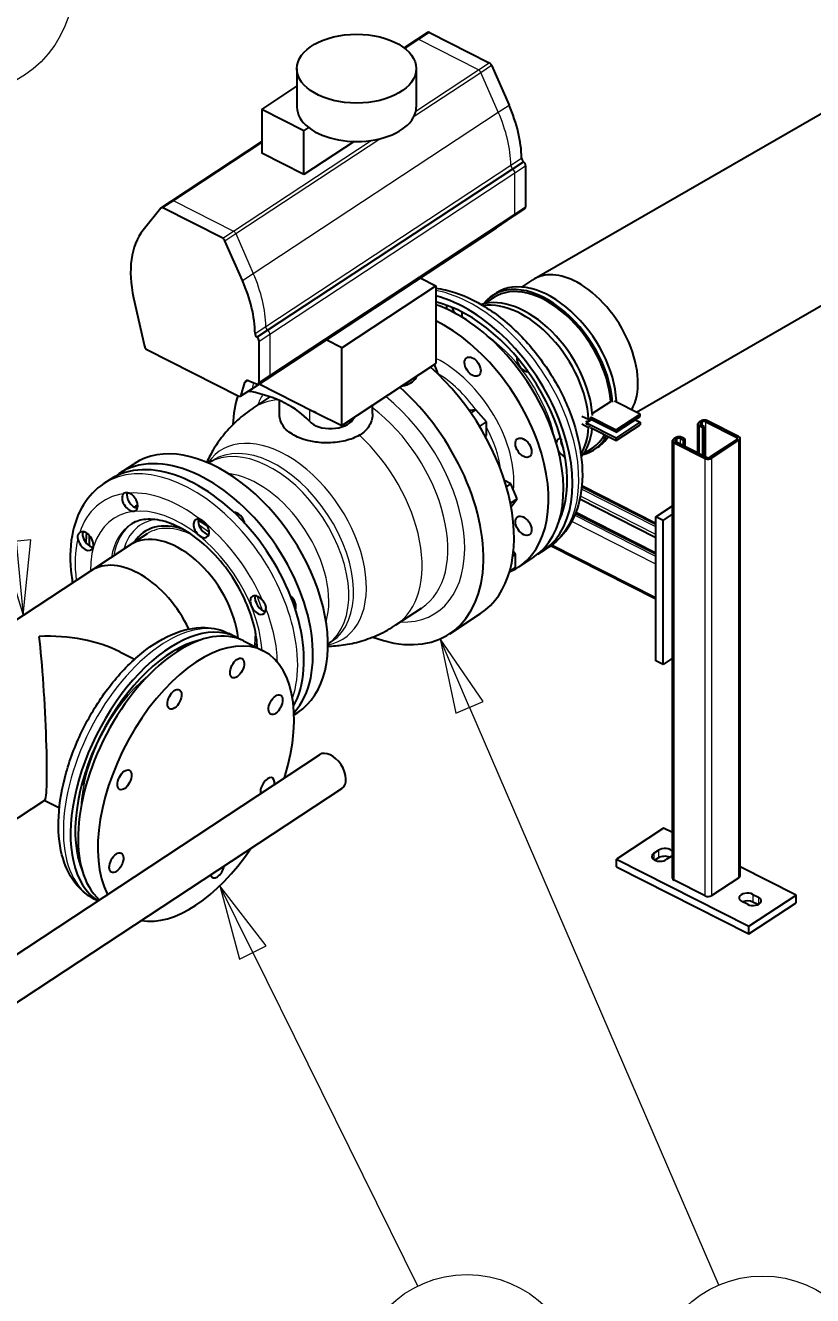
# Model space of a CAD drawing. Header units: millimetres. Extents: x 0 to 10500, y -39653 to 7425.
# Drawn here: x 1612 to 2273, y 448 to 1515 of the extents above; entities that cross this region are included whole.
import ezdxf

# ---------------------------------------------------------------- set-up
doc = ezdxf.new("R2010")
doc.units = ezdxf.units.MM
doc.header["$LTSCALE"] = 25
for name, color, linetype, lineweight in [('Dimension', 7, 'Continuous', 18), ('Symbol', 7, 'Continuous', 18), ('Visible', 7, 'Continuous', 25), ('Visible Narrow', 7, 'Continuous', 18)]:
    doc.layers.add(name, color=color, linetype=linetype, lineweight=lineweight)
doc.styles.add('Note Text', font='arial.ttf')
doc.styles.add('Title', font='arial.ttf')
doc.dimstyles.new('Default - Method 2b', dxfattribs={"dimscale": 25, "dimtxt": 3, "dimasz": 2.5, "dimexe": 3, "dimexo": 0.5, "dimgap": 0.7, "dimtad": 0, "dimtoh": 1, "dimdec": 1, "dimrnd": 1e-08, "dimtxsty": 'Title', "dimcen": 0.09, "dimdle": 10, "dimclrd": 256, "dimclre": 256, "dimclrt": 7, "dimadec": 0, "dimazin": 2, "dimtfac": 0.833333, "dimtdec": 1, "dimtmove": 0, "dimatfit": 3, "dimfxl": 1, "dimtolj": 1, "dimlwd": -1, "dimlwe": -1, "dimarcsym": 0})

# ---------------------------------------------------------------- blocks, each defined once
blk = doc.blocks.new('Balloon4')
at = {"layer": 'Symbol'}
for p, q in [((64.18, 43.258), (62.727, 58.298)), ((64.678, 43.306), (63.683, 43.209)), ((63.683, 43.209), (64.421, 40.769)), ((64.18, 43.258), (64.421, 40.769)), ((64.421, 40.769), (64.678, 43.306))]:
    blk.add_line(p, q, dxfattribs=at)
at = {"layer": 'Symbol', "flags": 128}
blk.add_lwpolyline([(63.683, 43.209), (64.421, 40.769), (64.678, 43.306), (63.683, 43.209)], dxfattribs=at)
at = {"layer": 'Symbol'}
blk.add_circle((62.368, 62.017), 3.75, dxfattribs=at)
blk.add_solid([(63.683, 43.209), (64.421, 40.769), (64.678, 43.306), (63.683, 43.209)], dxfattribs=at)
at = {"layer": 'Symbol', "insert": (62.368, 62.038), "char_height": 2.5, "attachment_point": 5, "style": 'Note Text'}
blk.add_mtext('3', dxfattribs=at)
blk = doc.blocks.new('Balloon5')
at = {"layer": 'Symbol'}
for p, q in [((72.132, 29.441), (71.025, 31.683)), ((72.581, 29.663), (71.025, 31.683)), ((71.025, 31.683), (71.684, 29.22)), ((71.684, 29.22), (72.581, 29.663)), ((72.132, 29.441), (77.672, 18.226))]:
    blk.add_line(p, q, dxfattribs=at)
at = {"layer": 'Symbol', "flags": 128}
blk.add_lwpolyline([(72.581, 29.663), (71.025, 31.683), (71.684, 29.22), (72.581, 29.663)], dxfattribs=at)
at = {"layer": 'Symbol'}
blk.add_circle((79.327, 14.875), 3.75, dxfattribs=at)
blk.add_solid([(72.581, 29.663), (71.025, 31.683), (71.684, 29.22), (72.581, 29.663)], dxfattribs=at)
at = {"layer": 'Symbol', "insert": (79.327, 14.896), "char_height": 2.5, "attachment_point": 5, "style": 'Note Text'}
blk.add_mtext('6', dxfattribs=at)
blk = doc.blocks.new('Balloon6')
at = {"layer": 'Symbol'}
for p, q in [((79.408, 37.678), (78.419, 39.974)), ((79.867, 37.876), (78.419, 39.974)), ((78.419, 39.974), (78.949, 37.48)), ((78.949, 37.48), (79.867, 37.876)), ((79.408, 37.678), (87.778, 18.258))]:
    blk.add_line(p, q, dxfattribs=at)
at = {"layer": 'Symbol', "flags": 128}
blk.add_lwpolyline([(79.867, 37.876), (78.419, 39.974), (78.949, 37.48), (79.867, 37.876)], dxfattribs=at)
at = {"layer": 'Symbol'}
blk.add_circle((89.257, 14.826), 3.75, dxfattribs=at)
blk.add_solid([(79.867, 37.876), (78.419, 39.974), (78.949, 37.48), (79.867, 37.876)], dxfattribs=at)
at = {"layer": 'Symbol', "insert": (89.257, 14.826), "char_height": 2.5, "attachment_point": 5, "style": 'Note Text'}
blk.add_mtext('7', dxfattribs=at)
blk = doc.blocks.new('*D48')
at = {"layer": 'Defpoints', "color": 0, "transparency": 16777216}
for p in [(2977, 5476.9), (1038.6, 4941), (6873, 4755.4), (3961.9, -39652.7)]:
    blk.add_point(p, dxfattribs=at)
at = {"layer": 'Dimension', "transparency": 16777216}
for p, q in [((1037.8, 4953.5), (1004.2, 5465.8)), ((6873.8, 4767.9), (6919.6, 5465.8))]:
    blk.add_line(p, q, dxfattribs=at)
blk.add_arc((3961.9, -39652.7), 45140.3, 86.32872, 93.6713, dxfattribs=at)
for points in [[(1072.1, 5384.6), (1070.8, 5405.4), (1009.1, 5391)], [(6853, 5405.4), (6851.6, 5384.6), (6914.7, 5391)]]:
    blk.add_solid(points, dxfattribs=at)
at = {"layer": 'Dimension', "color": 7, "transparency": 16777216, "insert": (3945.5, 5505.2), "char_height": 75, "attachment_point": 7, "style": 'Title'}
blk.add_mtext('\\A1;8°', dxfattribs=at)

msp = doc.modelspace()

# ---------------------------------------------------------------- linework, layer by layer
at = {"layer": 'Visible'}
for p, q in [((1940.97, 1502.73), (1950.01, 1508.68)), ((1951.66, 1508.62), (2001.76, 1483.25)), ((1930.38, 1495.75), (1940.97, 1502.73)), ((1840.32, 1478.3), (1840.32, 1446.05)), ((1940.52, 1478.3), (1940.52, 1446.05)), ((2003.69, 1481.11), (2018.42, 1447.66)), ((1810.89, 1444.09), (1840.32, 1463.46)), ((2039.58, 1301.65), (2325.38, 1466.66)), ((1810.89, 1444.09), (1810.89, 1407.34)), ((1846.23, 1426.19), (1810.89, 1444.09)), ((1846.23, 1426.19), (1850.2, 1428.81)), ((1846.23, 1389.45), (1846.23, 1426.19)), ((1735.26, 1367.3), (1810.89, 1417.09)), ((1888.3, 1417.15), (1846.23, 1389.45)), ((1846.23, 1389.45), (1810.89, 1407.34)), ((2021.46, 1394.13), (2030.5, 1400.08)), ((1815.75, 1258.7), (2021.46, 1394.13)), ((2032.35, 1396.73), (2032.35, 1362.23)), ((1726.23, 1361.35), (1735.26, 1367.3)), ((1725.96, 1361.1), (1711.22, 1342.57)), ((1777.99, 1335.92), (1727.88, 1361.29)), ((1816.99, 1219.49), (2022.71, 1354.92)), ((2022.71, 1354.92), (2031.74, 1360.87)), ((1802.12, 1209.26), (2007.83, 1344.7)), ((2007.83, 1344.7), (2016.86, 1350.64)), ((2017.39, 1351.42), (2017.39, 1351.4)), ((2125.34, 1189.85), (2395.23, 1345.67)), ((1794.64, 1300.33), (1779.91, 1333.78)), ((1943.86, 1302.58), (1957.01, 1295.93)), ((1877.89, 1243.84), (1957.01, 1295.93)), ((1957.01, 1295.93), (1957.01, 1230.61)), ((2029.23, 1294.89), (2038.34, 1300.89)), ((1703.19, 1285.83), (1712.25, 1245.27)), ((2005.61, 1286.1), (1997.77, 1280.94)), ((2007.81, 1289.95), (2004.51, 1287.78)), ((1806.72, 1252.75), (1815.75, 1258.7)), ((1808.57, 1214.91), (1808.57, 1249.4)), ((1877.89, 1243.84), (1864.74, 1250.5)), ((1714.43, 1242.36), (1791.43, 1203.37)), ((1877.89, 1178.52), (1877.89, 1243.84)), ((1877.89, 1178.52), (1957.01, 1230.61)), ((1958.74, 1222.97), (1955.86, 1229.85)), ((1800.02, 1216.18), (1806.51, 1213.51)), ((1807.96, 1213.54), (1816.99, 1219.49)), ((1958.04, 1222.51), (1958.74, 1222.97)), ((1958.74, 1222.97), (1958.25, 1222.31)), ((1793.08, 1203.32), (1802.12, 1209.26)), ((1793.61, 1204.08), (1796.72, 1214.86)), ((1808.66, 1213.57), (1854.31, 1190.46)), ((1803.56, 1193.19), (1817.9, 1202.63)), ((1825.82, 1186.5), (1825.82, 1199.48)), ((1903.82, 1188.74), (1903.82, 1195.59)), ((2088.31, 1188.71), (2103.74, 1198.87)), ((2128.47, 1188.27), (2106.9, 1199.19)), ((2107.84, 1198.72), (2108.6, 1199.22)), ((1856.44, 1189.38), (1854.31, 1190.46)), ((1856.44, 1189.38), (1877.89, 1178.52)), ((1990.45, 1191.82), (1984.92, 1191.15)), ((1986.34, 1189.11), (1990.45, 1191.82)), ((1999.47, 1181.59), (1990.45, 1191.82)), ((2079.46, 1186.38), (2085.2, 1183.81)), ((2085.2, 1183.81), (2086.85, 1184.9)), ((2108.36, 1172.99), (2085.97, 1184.32)), ((2086.79, 1185.95), (2108.36, 1175.03)), ((2108.36, 1175.03), (2128.47, 1188.27)), ((2108.36, 1172.99), (2128.47, 1186.23)), ((2128.47, 1186.23), (2128.47, 1188.27)), ((1993.69, 1177.78), (1999.47, 1181.59)), ((1999.47, 1170.28), (1999.47, 1181.59)), ((2079.46, 1180.13), (2085.2, 1176.88)), ((2083.62, 1181.81), (2082.75, 1182.3)), ((2085.35, 1178.82), (2083.47, 1179.88)), ((2083.5, 1180.67), (2087.71, 1183.44)), ((2108.36, 1168.09), (2083.5, 1180.67)), ((2086.8, 1183.91), (2083.62, 1181.81)), ((2085.2, 1176.88), (2086.85, 1177.97)), ((2086.79, 1176.97), (2108.36, 1166.05)), ((2108.36, 1168.09), (2128.47, 1181.33)), ((2108.36, 1166.05), (2128.47, 1179.29)), ((2108.36, 1175.03), (2108.36, 1172.99)), ((2124.27, 1183.46), (2128.47, 1181.33)), ((2128.47, 1181.33), (2128.47, 1179.29)), ((2177.04, 1155.56), (2177.04, 1179.95)), ((2179.41, 1182.38), (2178.03, 1181.47)), ((2178.4, 1178.21), (2181.03, 1176.88)), ((2179.53, 1180.71), (2180.92, 1181.62)), ((2182.35, 1177.75), (2179.72, 1179.08)), ((2181.03, 1176.88), (2182.35, 1177.75)), ((2181.03, 1153.54), (2181.03, 1176.88)), ((2182.35, 1152.87), (2182.35, 1177.75)), ((2183.74, 1181.73), (2209.68, 1168.6)), ((2211, 1169.46), (2185.06, 1182.6)), ((1998.42, 1169.59), (1999.47, 1170.28)), ((2108.36, 1166.05), (2108.36, 1168.09)), ((2155.67, 798.46), (2155.67, 1165.89)), ((2158.05, 1168.32), (2156.67, 1167.41)), ((2157.04, 1164.15), (2182.97, 1151.02)), ((2158.17, 1166.65), (2159.55, 1167.56)), ((2184.29, 1151.88), (2158.35, 1165.02)), ((2162.38, 1167.67), (2165.01, 1166.33)), ((2166.33, 1167.2), (2163.69, 1168.53)), ((2165.01, 1166.33), (2166.33, 1167.2)), ((2165.01, 1161.65), (2165.01, 1166.33)), ((2166.33, 1160.98), (2166.33, 1167.2)), ((2209.86, 1166.97), (2187.11, 1151.99)), ((2188.62, 1151.23), (2211.37, 1166.21)), ((2212.36, 800.31), (2212.36, 1167.73)), ((2080.8, 1154.82), (2088.64, 1159.98)), ((2089.74, 1158.31), (2093.04, 1160.48)), ((1691.09, 1138.3), (1703.61, 1146.55)), ((1766.25, 1147.08), (1769.41, 1149.16)), ((1683.5, 1133.31), (1678.23, 1129.83)), ((2019.98, 1129.59), (2014.59, 1132.32)), ((2016.19, 1127.09), (2019.98, 1129.59)), ((2025.19, 1117.16), (2019.98, 1129.59)), ((2141.75, 1096.36), (2079.51, 1127.87)), ((1706.15, 1111.1), (1704.51, 1110.02)), ((2019.56, 1113.45), (2025.19, 1117.16)), ((2020.18, 1110.27), (2025.19, 1117.16)), ((2141.75, 1084.33), (2077.77, 1116.73)), ((2141.75, 1101.93), (2155.67, 1111.09)), ((2141.75, 1071.48), (2074.44, 1105.56)), ((2147.76, 1098.88), (2141.75, 1101.93)), ((2141.75, 981.09), (2141.75, 1101.93)), ((2147.76, 1098.88), (2155.67, 1104.09)), ((2147.76, 978.04), (2147.76, 1098.88)), ((1667.35, 1056.64), (1700.31, 1078.35)), ((1714.49, 1087.68), (1700.31, 1078.35)), ((2141.75, 1032.73), (2053.32, 1077.5)), ((2021.68, 1069.3), (2023.8, 1070.69)), ((2023.8, 1070.69), (2022.08, 1072.64)), ((2023.8, 1059.38), (2023.8, 1070.69)), ((2038.89, 1067.96), (2026.36, 1059.71)), ((2046.47, 1072.95), (2051.74, 1076.42)), ((1519.18, 959.1), (1667.35, 1056.64)), ((2018.97, 1056.2), (2023.8, 1059.38)), ((1923.44, 1011.11), (1945.03, 1025.33)), ((1968.67, 1003.78), (1994.39, 1020.71)), ((1789.1, 1000.99), (1783.09, 1004.03)), ((1795.49, 997.75), (1812.04, 989.38)), ((1866.33, 995.06), (1869.49, 997.14)), ((1691.53, 988.57), (1703.97, 982.27)), ((2155.67, 983.25), (2147.76, 978.04)), ((2147.76, 978.04), (2141.75, 981.09)), ((1837.94, 935.66), (1841.08, 937.74)), ((1472.44, 647.45), (1859.39, 902.19)), ((1491.05, 618.99), (1878.08, 873.8)), ((1596, 842.41), (1628.72, 863.96)), ((1628.58, 863.86), (1640.87, 857.64)), ((2148.16, 840.58), (2108.6, 814.53)), ((2155.67, 836.77), (2148.16, 840.58)), ((2139.93, 819.4), (2143.89, 822)), ((2108.6, 814.53), (2219.87, 758.19)), ((2108.6, 808), (2108.6, 814.53)), ((2143.89, 815.47), (2140.94, 813.53)), ((2154.42, 816.67), (2150.46, 814.07)), ((2108.6, 808), (2219.87, 751.66)), ((2259.43, 784.24), (2212.36, 808.07)), ((2182.97, 783.59), (2157.04, 796.73)), ((2211.37, 798.78), (2188.62, 783.81)), ((1673.06, 779.52), (1670.16, 780.99)), ((2218.5, 776.55), (2213.99, 778.83)), ((2219.87, 758.19), (2259.43, 784.24)), ((2223.22, 784.91), (2227.73, 782.63)), ((2259.43, 777.7), (2259.43, 784.24)), ((2219.87, 751.66), (2259.43, 777.7)), ((2227.26, 776.33), (2223.22, 778.38)), ((2219.87, 751.66), (2219.87, 758.19))]:
    msp.add_line(p, q, dxfattribs=at)
for centre, major_axis, ratio in [((1890.42, 1478.3), (-50.1, 0), 0.5773503), ((1987.83, 1228.03), (4.95, -7.52), 0.6138806), ((2030.56, 1160), (-4.95, 7.52), 0.6138806), ((2030.56, 1094.38), (-4.95, 7.52), 0.6138806), ((1790.08, 974.9), (4.07, 8.03), 0.5383468), ((1737.54, 948.76), (4.07, 8.03), 0.5383468), ((1822.41, 944.19), (4.07, 8.03), 0.5383468), ((1695.56, 881.08), (-4.07, -8.03), 0.5383468), ((1688.73, 811.52), (-4.07, -8.03), 0.5383468)]:
    msp.add_ellipse(centre, major_axis=major_axis, ratio=ratio, dxfattribs=at)
for centre, major_axis, ratio, start_param, end_param in [((1951.66, 1506.17), (-1.65, 2.51), 0.6138806, 5.4628425, 6.2831853), ((2001.76, 1480.8), (1.65, -2.51), 0.6138806, 1.3022425, 2.3212499), ((1890.42, 1446.05), (-50.1, 0), 0.5773503, 0, 0.638692), ((1890.42, 1446.05), (50.1, 0), 0.5773503, 3.7802847, 6.2831853), ((1957.91, 1437.85), (51.96, -78.93), 0.6138806, 0.7674906, 1.3022425), ((2031.22, 1402.04), (1.66, -2.52), 0.6138806, 3.8925919, 5.1373468), ((2030.09, 1397.87), (1.65, -2.51), 0.6138806, 0.7504536, 2.1402877), ((1727.88, 1358.84), (-1.65, 2.51), 0.6138806, 5.4628425, 6.4818499), ((2030.09, 1363.37), (1.65, -2.51), 0.6138806, 0, 0.7504536), ((2015.21, 1353.15), (1.65, -2.51), 0.6138806, 0, 0.4835332), ((1771.73, 1271.49), (-51.96, 78.93), 0.6138806, 0.1986646, 1.0173739), ((1777.99, 1333.47), (-1.65, 2.51), 0.6138806, 4.4438352, 5.4628425), ((2075.64, 1241.82), (-36.69, 59.46), 0.5959236, 5.4803148, 6.3006576), ((1734.13, 1290.52), (-51.96, 78.93), 0.6138806, 3.9090832, 4.4438352), ((2047.13, 1223.04), (-42.62, 64.73), 0.6138806, 3.9630737, 6.4963499), ((2047.13, 1223.04), (-41.52, 63.06), 0.6138806, 3.9649585, 6.2831853), ((2050.42, 1225.21), (-42.62, 64.73), 0.6138806, 3.9468614, 6.2831853), ((2075.64, 1241.82), (-36.69, 59.46), 0.5959236, 3.4513357, 5.4803148), ((1977.73, 1177.36), (68.74, -104.4), 0.6138806, 6.2239986, 8.8267537), ((1977.73, 1177.36), (65.44, -99.39), 0.6138806, 0.3616601, 2.5549811), ((1970.15, 1172.37), (68.74, -104.4), 0.6138806, 0, 2.461521), ((2030.31, 1211.98), (-42.62, 64.73), 0.6138806, 3.9630737, 6.113125), ((2027.02, 1209.8), (-42.62, 64.73), 0.6138806, 3.9468614, 6.009484), ((1972.43, 1275.06), (-4.81, 7.31), 0.6138806, 0.5673122, 1.0169578), ((1976.38, 1277.66), (4.81, -7.31), 0.6138806, 4.2939353, 5.0219239), ((1976.38, 1277.66), (4.81, -7.31), 0.6138806, 5.7791036, 5.8266003), ((1972.43, 1275.06), (4.81, -7.31), 0.6138806, 0.4363413, 1.0547283), ((1957.62, 1164.12), (68.74, -104.4), 0.6138806, 6.1718926, 8.6109494), ((1807.44, 1254.72), (-1.66, 2.52), 0.6138806, 0.7509992, 1.9957541), ((1806.31, 1250.55), (-1.65, 2.51), 0.6138806, 3.8920462, 5.2818804), ((1714.43, 1244.81), (1.65, -2.51), 0.6138806, 4.1589666, 5.4628425), ((1917.4, 1137.64), (76.98, -116.93), 0.6138806, 0, 1.9813221), ((2031.55, 1231.61), (4.81, -7.31), 0.6138806, 3.7551853, 5.9262077), ((1800.35, 1211.94), (-2.75, 4.18), 0.6138806, 5.550109, 6.7667185), ((1921.34, 1222.33), (20, 0), 0.5773503, 5.1905911, 6.0826861), ((1808.3, 1218.05), (20, 0), 0.5773503, 4.2648701, 4.3651087), ((1770.87, 1158.33), (90, 0), 0.5773503, 0.4782022, 1.223516), ((1806.31, 1216.05), (1.65, -2.51), 0.6138806, 5.550109, 7.0336389), ((1891.69, 1120.71), (76.98, -116.93), 0.6138806, 5.5798566, 8.2645074), ((1971.96, 1165.94), (90, 0), 0.5773503, 2.0489985, 2.0897468), ((1891.69, 1120.71), (-76.98, 116.93), 0.6138806, 0.4676021, 0.7033288), ((1791.43, 1205.82), (1.65, -2.51), 0.6138806, 5.4628425, 6.7667185), ((1868.53, 1198.58), (-20, 0), 0.5773503, 0.7801053, 0.9216128), ((1971.96, 1165.94), (-90, 0), 0.5773503, 5.8951566, 5.935905), ((1868.53, 1187.56), (20, 0), 0.5773503, 3.6197948, 5.935905), ((2027.02, 1209.8), (42.62, -64.73), 0.6138806, 0.2737013, 0.6956384), ((2030.31, 1211.98), (42.62, -64.73), 0.6138806, 0.1700603, 0.6489733), ((2028.67, 1210.89), (40.14, -60.97), 0.6138806, 0.6956384, 0.7093461), ((2181.04, 1179.95), (-4, 0), 0.5773503, 5.5632481, 7.1340444), ((2181.04, 1179.95), (-2, 0), 0.5773503, 5.5632481, 7.1340444), ((2182.42, 1180.86), (-4, 0), 0.5773503, 3.9924517, 5.5632481), ((2182.42, 1180.86), (2, 0), 0.5773503, 0.8508591, 2.4216554), ((2064.56, 1159.93), (-4.81, 7.31), 0.6138806, 5.8844105, 6.917698), ((2068.51, 1162.54), (4.81, -7.31), 0.6138806, 3.7026729, 4.693396), ((2047.13, 1223.04), (42.62, -64.73), 0.6138806, 6.0700207, 6.6103528), ((2047.13, 1223.04), (41.52, -63.06), 0.6138806, 0, 0.3152007), ((2050.42, 1225.21), (42.62, -64.73), 0.6138806, 0, 0.2595356), ((2159.67, 1165.89), (-4, 0), 0.5773503, 5.5632481, 7.1340444), ((2159.67, 1165.89), (-2, 0), 0.5773503, 5.5632481, 7.1340444), ((2161.06, 1166.8), (-4, 0), 0.5773503, 3.9924517, 5.5632481), ((2161.06, 1166.8), (2, 0), 0.5773503, 0.8508591, 2.4216554), ((2208.36, 1167.73), (2, 0), 0.5773503, 5.5632481, 7.1340444), ((2208.36, 1167.73), (4, 0), 0.5773503, 5.5632481, 7.1340444), ((1752.24, 1028.9), (68.74, -104.4), 0.6138806, 0.3164554, 3.1415927), ((1759.82, 1033.89), (68.74, -104.4), 0.6138806, 0.1595997, 3.2007793), ((1772.35, 1042.14), (68.74, -104.4), 0.6138806, 0, 3.1415927), ((2064.56, 1159.93), (-4.81, 7.31), 0.6138806, 1.5307678, 2.4483676), ((2185.61, 1152.75), (-2, 0), 0.5773503, 0.8508591, 2.4216554), ((2185.61, 1152.75), (4, 0), 0.5773503, 3.9924517, 5.5632481), ((1700.09, 1114.51), (4.81, -7.31), 0.6138806, 3.271101, 8.687038), ((1704.04, 1117.11), (4.81, -7.31), 0.6138806, 3.5966999, 5.8266003), ((1759.82, 1033.89), (-52.09, 79.12), 0.6138806, 0.023644, 0.0836685), ((1756.19, 1031.51), (-51.69, 78.51), 0.6138806, 6.2394486, 6.2881591), ((1757.84, 1032.59), (-51.69, 78.51), 0.6138806, 6.272748, 6.2831853), ((1760.05, 1092.24), (4.81, -7.31), 0.6138806, 2.4857028, 7.9016398), ((1764, 1094.84), (4.81, -7.31), 0.6138806, 3.5981776, 5.8266003), ((1790.03, 1097.8), (4.95, -7.52), 0.6138806, 1.0215291, 2.7484879), ((1662.95, 1081.55), (-4.81, 7.31), 0.6138806, 0.9149065, 6.3308435), ((1752.24, 1028.9), (65.44, -99.39), 0.6138806, 3.7419527, 3.8268205), ((1752.24, 1028.9), (-39.87, 60.55), 0.6138806, 5.5946417, 6.5543922), ((1666.91, 1084.15), (4.81, -7.31), 0.6138806, 4.0564991, 5.8266003), ((1759.82, 1033.89), (68.74, -104.4), 0.6138806, 3.843355, 3.9297192), ((1738.72, 1020), (-38.41, 58.34), 0.6138806, 4.0049902, 6.2831853), ((1738.72, 1020), (-38.41, 58.34), 0.6138806, 4.0049902, 6.2831853), ((1705.76, 998.3), (-38.41, 58.34), 0.6138806, 4.4783171, 6.2831853), ((1705.76, 998.3), (-38.41, 58.34), 0.6138806, 4.4783171, 6.2831853), ((1807.71, 1027.78), (4.81, -7.31), 0.6138806, 1.7003046, 7.1162416), ((1811.66, 1030.38), (4.81, -7.31), 0.6138806, 3.5981776, 5.8266003), ((1832.76, 1029.77), (4.95, -7.52), 0.6138806, 0.38641, 2.0033518), ((1739.03, 886.23), (56.46, 111.52), 0.5383468, 0, 2.9942338), ((1732.64, 889.47), (-56.46, -111.52), 0.5383468, 3.0883442, 6.2326198), ((1624, 944.47), (-98.52, -5.6), 0.5773476, 3.9248467, 4.6795885), ((1624, 944.47), (-4.58, 80.57), 0.0565896, 3.1743932, 5.4956431), ((1732.64, 889.47), (53.75, 106.17), 0.5383468, 0.4185012, 2.7230914), ((1755.57, 877.86), (56.46, 111.52), 0.5383468, 5.0212952, 9.0545589), ((1741.2, 993.21), (3.95, 7.81), 0.5383468, 4.8956398, 5.1096169), ((1745.71, 990.93), (-3.95, -7.81), 0.5383468, 2.4087124, 2.5373305), ((1752.24, 1028.9), (-39.87, 60.55), 0.6138806, 3.7351514, 3.8301363), ((1745.71, 990.93), (3.95, 7.81), 0.5383468, 1.76864, 2.077834), ((1692.78, 953.13), (-3.95, -7.81), 0.5383468, 0.5682198, 1.9454921), ((1868.73, 888), (-9.35, 14.2), 0.6138806, 3.1415927, 6.2831853), ((1657.03, 881.17), (-3.95, -7.81), 0.5383468, 1.1865038, 2.6305746), ((1815.59, 874.63), (4.07, 8.03), 0.5383468, 5.293238, 8.7826161), ((1659.41, 817.18), (3.95, 7.81), 0.5383468, 1.1814097, 1.466425), ((1755.57, 877.86), (-56.46, -111.52), 0.5383468, 0.1631536, 1.3463299), ((2149.15, 819.34), (7, 0), 0.5773503, 0.3726497, 2.4216554), ((1654.9, 819.47), (3.95, 7.81), 0.5383468, 4.2565582, 4.4311851), ((2145.2, 816.73), (-7, 0), 0.5773503, 5.5632481, 8.7048407), ((2149.15, 812.81), (-7, 0), 0.5773503, 4.0581493, 5.5632481), ((2149.15, 819.34), (7, 0), 0.5773503, 5.5632481, 5.9105356), ((1659.41, 817.18), (-3.95, -7.81), 0.5383468, 0.561978, 0.662234), ((1773.6, 806.96), (-4.07, -8.03), 0.5383468, 5.734925, 8.3409291), ((2208.36, 800.31), (4, 0), 0.5773503, 5.5632481, 6.2831853), ((2159.67, 798.46), (-4, 0), 0.5773503, 0, 0.8508591), ((2185.61, 785.33), (-4, 0), 0.5773503, 0.8508591, 2.4216554), ((2218.6, 781.87), (-7, 0), 0.5773503, 3.9924517, 7.1340444), ((2218.6, 775.34), (-7, 0), 0.5773503, 3.9924517, 5.3463838), ((2223.11, 779.59), (7, 0), 0.5773503, 3.9924517, 7.1340444)]:
    msp.add_ellipse(centre, major_axis=major_axis, ratio=ratio, start_param=start_param, end_param=end_param, dxfattribs=at)
for points, knots in [([(1957.01, 1293.96), (1959.71, 1293.6), (1962.42, 1293.09), (1975.47, 1290.03), (1985.88, 1285.65), (2006.36, 1273.48), (2016.4, 1265.61), (2034.97, 1247.32), (2043.48, 1236.92), (2058.2, 1214.61), (2064.41, 1202.72), (2073.92, 1178.53), (2077.21, 1166.22), (2080.44, 1142.31), (2080.37, 1130.7), (2076.53, 1109.54), (2072.85, 1099.94), (2063.11, 1085.69), (2057.84, 1080.44), (2051.74, 1076.42)], [6.5303994, 6.5303994, 6.5303994, 6.5303994, 6.6159857, 6.6159857, 6.9417372, 6.9417372, 7.276307, 7.276307, 7.609788, 7.609788, 7.9423179, 7.9423179, 8.2757765, 8.2757765, 8.6103628, 8.6103628, 8.9359068, 8.9359068, 9.1823269, 9.1823269, 9.1823269, 9.1823269]), ([(1803.56, 1193.19), (1798.96, 1190.16), (1794.58, 1186.77), (1786.51, 1179.48), (1782.81, 1175.59), (1776.17, 1167.53), (1773.24, 1163.37), (1768.35, 1155.38), (1766.34, 1151.55), (1764.61, 1147.78)], [2.39113909, 2.39113909, 2.39113909, 2.39113909, 2.48489674, 2.48489674, 2.5786544, 2.5786544, 2.67241206, 2.67241206, 2.75791393, 2.75791393, 2.75791393, 2.75791393]), ([(1892.79, 1170.45), (1891.09, 1169.48), (1889.22, 1168.6), (1883.3, 1166.31), (1878.91, 1165.22), (1869.23, 1163.94), (1864.01, 1163.85), (1855.11, 1164.71), (1851.45, 1165.38), (1845.47, 1167.06), (1843.07, 1167.92), (1838.77, 1169.86), (1836.87, 1170.91), (1833.15, 1173.41), (1831.42, 1174.9), (1828, 1178.77), (1826.68, 1181.23), (1825.92, 1184.67), (1825.82, 1185.59), (1825.82, 1186.5)], [-11.8823687, -11.8823687, -11.8823687, -11.8823687, -11.1477477, -11.1477477, -9.71082, -9.71082, -8.156645, -8.156645, -7.0115651, -7.0115651, -6.1677657, -6.1677657, -5.3788071, -5.3788071, -4.4478632, -4.4478632, -3.1044883, -3.1044883, -2.6169789, -2.6169789, -2.6169789, -2.6169789]), ([(1903.82, 1188.74), (1903.82, 1187.56), (1903.72, 1186.36), (1903.18, 1183.34), (1902.6, 1181.53), (1900.94, 1178.12), (1899.86, 1176.51), (1897.27, 1173.63), (1895.77, 1172.35), (1894.14, 1171.28), (1893.71, 1170.99), (1893.25, 1170.72), (1892.79, 1170.45)], [-2.7110452, -2.7110452, -2.7110452, -2.7110452, -2.22583, -2.22583, -1.4838867, -1.4838867, -0.7419433, -0.7419433, 0, 0, 0, 0.1985398, 0.1985398, 0.1985398, 0.1985398]), ([(1678.23, 1129.83), (1671.34, 1125.3), (1665.52, 1119.19), (1656.36, 1104.35), (1653.18, 1095.5), (1649.63, 1075.51), (1649.55, 1064.22), (1651.33, 1050.57), (1651.64, 1048.55), (1651.99, 1046.53)], [1.48221309, 1.48221309, 1.48221309, 1.48221309, 1.76047056, 1.76047056, 2.05746455, 2.05746455, 2.38321601, 2.38321601, 2.43920338, 2.43920338, 2.43920338, 2.43920338]), ([(1694.73, 1121.38), (1694.74, 1121.38), (1694.75, 1121.39), (1695.19, 1121.83), (1695.73, 1122.13), (1696.9, 1122.43), (1697.53, 1122.44), (1698.63, 1122.24), (1699.08, 1122.1), (1699.54, 1121.9)], [-2.35538518, -2.35538518, -2.35538518, -2.35538518, -2.34888191, -2.34888191, -2.04388778, -2.04388778, -1.75433311, -1.75433311, -1.56067003, -1.56067003, -1.56067003, -1.56067003]), ([(1807.08, 991.89), (1806.85, 997.65), (1805.96, 1003.87), (1802.51, 1018.01), (1799.65, 1026.02), (1792.17, 1041.83), (1787.54, 1049.62), (1777, 1064.09), (1771.09, 1070.76), (1758.69, 1082.26), (1752.2, 1087.09), (1739.47, 1094.47), (1733.22, 1097.03), (1721.63, 1099.93), (1716.33, 1100.23), (1707.51, 1099.01), (1703.9, 1097.65), (1700.77, 1095.59)], [5.4181607, 5.4181607, 5.4181607, 5.4181607, 5.6677476, 5.6677476, 5.9683624, 5.9683624, 6.2716792, 6.2716792, 6.5756164, 6.5756164, 6.8777153, 6.8777153, 7.1769375, 7.1769375, 7.4804541, 7.4804541, 7.7653984, 7.7653984, 7.7653984, 7.7653984]), ([(1764.99, 1094.44), (1763.27, 1095.62), (1761.54, 1096.74), (1759.02, 1098.26), (1758.26, 1098.7), (1757.49, 1099.14)], [6.77905333, 6.77905333, 6.77905333, 6.77905333, 6.85783031, 6.85783031, 6.89212093, 6.89212093, 6.89212093, 6.89212093]), ([(1758.97, 1099.83), (1758.98, 1099.82), (1759, 1099.82), (1759.74, 1099.57), (1760.48, 1099.2), (1761.9, 1098.22), (1762.55, 1097.64), (1763.57, 1096.52), (1763.95, 1096.04), (1764.3, 1095.53)], [-2.3553859, -2.3553859, -2.3553859, -2.3553859, -2.34903119, -2.34903119, -2.04397145, -2.04397145, -1.75435964, -1.75435964, -1.56067004, -1.56067004, -1.56067004, -1.56067004]), ([(1656.46, 1083.67), (1656.42, 1083.97), (1656.39, 1084.28), (1656.35, 1085.53), (1656.49, 1086.4), (1657.05, 1087.79), (1657.43, 1088.32), (1657.93, 1088.71)], [-3.61969905, -3.61969905, -3.61969905, -3.61969905, -3.48259137, -3.48259137, -3.04174028, -3.04174028, -2.64266854, -2.64266854, -2.64266854, -2.64266854]), ([(1660.63, 1089.41), (1660.57, 1089.22), (1660.52, 1089.01), (1660.32, 1088.02), (1660.3, 1087.17), (1660.41, 1086.31), (1660.41, 1086.29), (1660.42, 1086.27)], [-1.5016753, -1.5016753, -1.5016753, -1.5016753, -1.42887256, -1.42887256, -1.16119699, -1.16119699, -1.15416074, -1.15416074, -1.15416074, -1.15416074]), ([(1811.54, 1031.65), (1811.55, 1031.63), (1811.56, 1031.62), (1812.17, 1030.83), (1812.69, 1030.01), (1813.52, 1028.33), (1813.82, 1027.49), (1814.14, 1026.11), (1814.23, 1025.57), (1814.26, 1025.05)], [-2.35538518, -2.35538518, -2.35538518, -2.35538518, -2.34888191, -2.34888191, -2.04388778, -2.04388778, -1.75433311, -1.75433311, -1.56067003, -1.56067003, -1.56067003, -1.56067003]), ([(1670.16, 780.99), (1663.68, 784.27), (1658.06, 789.15), (1648.75, 801.66), (1645.27, 809.5), (1640.56, 827.97), (1639.7, 838.89), (1640.93, 862.2), (1643.09, 874.62), (1650.12, 899.5), (1654.95, 911.94), (1666.76, 935.73), (1673.73, 947.08), (1689.21, 967.68), (1697.72, 976.93), (1715.67, 992.43), (1725.12, 998.65), (1744.17, 1007.03), (1753.82, 1009.27), (1770.18, 1008.77), (1776.98, 1007.12), (1783.09, 1004.03)], [1.5850561, 1.5850561, 1.5850561, 1.5850561, 1.8470233, 1.8470233, 2.1371182, 2.1371182, 2.4685304, 2.4685304, 2.8069324, 2.8069324, 3.1413665, 3.1413665, 3.4740418, 3.4740418, 3.8081837, 3.8081837, 4.1462403, 4.1462403, 4.479616, 4.479616, 4.7266487, 4.7266487, 4.7266487, 4.7266487]), ([(1866.32, 993.28), (1870.48, 993.38), (1874.79, 993.72), (1884.05, 995.04), (1889.04, 996.09), (1899.06, 999), (1904.1, 1000.86), (1913.99, 1005.4), (1918.83, 1008.08), (1923.44, 1011.11)], [5.1659569, 5.1659569, 5.1659569, 5.1659569, 5.25145876, 5.25145876, 5.34521642, 5.34521642, 5.43897408, 5.43897408, 5.53273174, 5.53273174, 5.53273174, 5.53273174])]:
    msp.add_open_spline(points, degree=3, knots=knots, dxfattribs=at)
at = {"layer": 'Visible Narrow'}
for p, q in [((1951.66, 1508.62), (1942.62, 1502.67)), ((1942.62, 1502.67), (1931.17, 1495.13)), ((1992.73, 1477.3), (1942.62, 1502.67)), ((1992.73, 1477.3), (2001.76, 1483.25)), ((1938.7, 1438.33), (1994.65, 1475.16)), ((1940.19, 1442.71), (1992.73, 1477.3)), ((1994.65, 1475.16), (2003.69, 1481.11)), ((2009.39, 1441.71), (1994.65, 1475.16)), ((1803.67, 1306.28), (2009.39, 1441.71)), ((2009.39, 1441.71), (2018.42, 1447.66)), ((1788.94, 1339.73), (1909.99, 1419.42)), ((1810.89, 1415.94), (1736.91, 1367.24)), ((1787.02, 1341.87), (1902.66, 1418)), ((2019.92, 1397.24), (2028.95, 1403.19)), ((1814.21, 1261.81), (2019.92, 1397.24)), ((1817.6, 1255.35), (2023.31, 1390.78)), ((2023.31, 1390.78), (2032.35, 1396.73)), ((2023.31, 1356.29), (2023.31, 1390.78)), ((1736.91, 1367.24), (1727.88, 1361.29)), ((1736.91, 1367.24), (1787.02, 1341.87)), ((1817.6, 1220.85), (2023.31, 1356.29)), ((2023.31, 1356.29), (2032.35, 1362.23)), ((1802.64, 1210.02), (2008.36, 1345.45)), ((2008.36, 1345.45), (2017.39, 1351.4)), ((2008.36, 1345.45), (2008.36, 1345.48)), ((1777.99, 1335.92), (1787.02, 1341.87)), ((1779.91, 1333.78), (1788.94, 1339.73)), ((1788.94, 1339.73), (1803.67, 1306.28)), ((1794.64, 1300.33), (1803.67, 1306.28)), ((1805.17, 1255.87), (1814.21, 1261.81)), ((1808.57, 1249.4), (1817.6, 1255.35)), ((1817.6, 1255.35), (1817.6, 1220.85)), ((1796.72, 1214.86), (1799.1, 1216.43)), ((1808.57, 1214.91), (1817.6, 1220.85)), ((1793.61, 1204.08), (1802.64, 1210.02)), ((1801.5, 1208.86), (1801.5, 1207.19)), ((1803.95, 1214.56), (1802.64, 1210.02)), ((1930.54, 1213.18), (1930.54, 1212.08)), ((1850.77, 1192.25), (1850.77, 1182.24)), ((1887.33, 1184.74), (1887.33, 1183.63)), ((2178.4, 1154.87), (2178.4, 1178.21)), ((2179.53, 1179.19), (2179.53, 1180.71)), ((2180.92, 1178.47), (2180.92, 1181.62)), ((2183.74, 1152.17), (2183.74, 1181.73)), ((2157.04, 796.73), (2157.04, 1164.15)), ((2158.17, 1165.12), (2158.17, 1166.65)), ((2159.55, 1164.41), (2159.55, 1167.56)), ((2162.38, 1162.98), (2162.38, 1167.67)), ((2209.68, 1166.85), (2209.68, 1168.6)), ((2211.37, 798.78), (2211.37, 1166.21)), ((2182.97, 783.59), (2182.97, 1151.02)), ((2188.62, 783.81), (2188.62, 1151.23)), ((2141.75, 1093.53), (2079.21, 1125.19)), ((2141.75, 1095.14), (2079.39, 1126.71)), ((2141.75, 1087.19), (2078.3, 1119.32)), ((2141.75, 1068.65), (2073.49, 1103.21)), ((2141.75, 1070.26), (2074.04, 1104.54)), ((2141.75, 1062.31), (2071.07, 1098.1)), ((2141.75, 1034.14), (2054.46, 1078.34)), ((2143.89, 822), (2143.89, 815.47)), ((2139.93, 819.4), (2139.93, 814.07)), ((2223.22, 784.91), (2223.22, 778.38)), ((2227.73, 782.63), (2227.73, 776.55))]:
    msp.add_line(p, q, dxfattribs=at)
for centre, major_axis, ratio, start_param, end_param in [((1942.62, 1500.22), (-1.65, 2.51), 0.6138806, 5.4628425, 6.2831853), ((1992.73, 1474.85), (-1.65, 2.51), 0.6138806, 4.4438352, 5.4628425), ((1948.88, 1431.9), (-51.96, 78.93), 0.6138806, 3.9090832, 4.4438352), ((2022.19, 1396.1), (-1.66, 2.52), 0.6138806, 0.7509992, 1.9957541), ((2021.06, 1391.92), (-1.65, 2.51), 0.6138806, 3.8920462, 5.2818804), ((1736.91, 1364.79), (-1.65, 2.51), 0.6138806, 5.4628425, 6.2831853), ((2021.06, 1357.43), (1.65, -2.51), 0.6138806, 0, 0.7504536), ((2006.18, 1347.2), (1.65, -2.51), 0.6138806, 0, 0.4835332), ((1787.02, 1339.42), (1.65, -2.51), 0.6138806, 1.3022425, 2.3212499), ((1743.17, 1296.47), (51.96, -78.93), 0.6138806, 0.7674906, 1.3022425), ((1983.01, 1180.83), (68.74, -104.4), 0.6138806, 0, 2.6015217), ((1816.48, 1260.66), (1.66, -2.52), 0.6138806, 3.8925919, 5.1373468), ((1815.35, 1256.49), (1.65, -2.51), 0.6138806, 0.7504536, 2.1402877), ((1986.96, 1183.43), (52.79, -80.18), 0.6138806, 1.0106686, 2.1309241), ((1957.62, 1164.12), (-47.5, 72.16), 0.6138806, 3.7899879, 5.4722682), ((1815.35, 1221.99), (1.65, -2.51), 0.6138806, 0, 0.7504536), ((1953.13, 1161.16), (43.15, -65.55), 0.6138806, 1.6298895, 2.2335029), ((1800.47, 1211.77), (1.65, -2.51), 0.6138806, 0, 0.4835332), ((1863.5, 1102.15), (-59.94, 91.04), 0.6138806, 5.9619633, 6.2831853), ((1891.69, 1120.71), (-65.44, 99.39), 0.6138806, 0.2872133, 0.4128866), ((1891.69, 1120.71), (65.44, -99.39), 0.6138806, 5.8702987, 8.342728), ((1885.1, 1116.37), (59.94, -91.04), 0.6138806, 0, 2.0907196), ((1953.13, 1161.16), (43.15, -65.55), 0.6138806, 0.9028002, 1.4178675), ((1827.73, 1078.6), (51.9, -78.83), 0.6138806, 6.0379717, 9.6699916), ((1815.47, 1070.53), (-50.04, 76.01), 0.6138806, 3.1593755, 6.2654025), ((1819.45, 1073.15), (-50.04, 76.01), 0.6138806, 3.1415927, 6.2831853), ((1863.5, 1102.15), (59.94, -91.04), 0.6138806, 0, 1.9558451), ((1746.96, 1025.43), (-68.74, 104.4), 0.6138806, 3.5886862, 6.2831853), ((1804, 1062.98), (46.17, -70.12), 0.6138806, 0.4779233, 2.6636693), ((1739.05, 1020.22), (-62.14, 94.38), 0.6138806, 6.0116099, 6.7319272), ((1739.05, 1020.22), (-62.14, 94.38), 0.6138806, 5.2262117, 5.946529), ((1739.05, 1020.22), (-52.79, 80.18), 0.6138806, 3.9700585, 7.0391587), ((1752.24, 1028.9), (-43.44, 65.98), 0.6138806, 6.0114443, 6.7692519), ((1986.96, 1183.43), (62.14, -94.38), 0.6138806, 0.2426694, 0.2655818), ((1746.96, 1025.43), (-46.19, 70.16), 0.6138806, 0, 0.5889082), ((1748.94, 1026.73), (-46.19, 70.16), 0.6138806, 0.0245093, 0.5889082), ((1752.9, 1029.34), (-38.41, 58.34), 0.6138806, 5.4744605, 6.2831853), ((1748.94, 1026.73), (-49.49, 75.17), 0.6138806, 5.198493, 5.3286757), ((1746.96, 1025.43), (-49.49, 75.17), 0.6138806, 5.198316, 5.2617654), ((1739.05, 1020.22), (-62.14, 94.38), 0.6138806, 4.4408136, 5.1611309), ((1739.05, 1020.22), (62.14, -94.38), 0.6138806, 3.6554154, 4.0460127), ((1748.94, 1026.73), (-49.49, 75.17), 0.6138806, 4.2869025, 4.4338003), ((1746.96, 1025.43), (-49.49, 75.17), 0.6138806, 4.3396146, 4.4296149), ((1739.05, 1020.22), (-62.14, 94.38), 0.6138806, 3.9201969, 4.3757327), ((1726.62, 892.51), (-56.46, -111.52), 0.5383468, 3.1415927, 6.2831853), ((1752.9, 1029.34), (-38.41, 58.34), 0.6138806, 3.7154859, 3.9503175), ((1722.11, 894.8), (43.36, 85.65), 0.5383468, 0.8699296, 2.2716631)]:
    msp.add_ellipse(centre, major_axis=major_axis, ratio=ratio, start_param=start_param, end_param=end_param, dxfattribs=at)

# ---------------------------------------------------------------- block references
at = {"layer": 'Symbol', "xscale": 25, "yscale": 25, "zscale": 25}
for name in ['Balloon4', 'Balloon6', 'Balloon5']:
    msp.add_blockref(name, (0, 0), dxfattribs=at)

# ---------------------------------------------------------------- dimensions: what is measured, and where the dimension line sits
at = {"layer": 'Dimension'}
dim = msp.add_angular_dim_3p(base=(2976.99, 5476.92), center=(3961.89, -39652.65), p1=(6873.02, 4755.42), p2=(1038.57, 4941.03), dimstyle='Default - Method 2b', override={"dimgap": 0.7, "dimtad": 3, "dimtih": 1, "dimadec": 0, "dimtol": 0, "dimlim": 0, "dimtp": 0, "dimtm": 0, "dimtdec": 0}, dxfattribs=at)
dim.commit()
dim.dimension.update_dxf_attribs({"geometry": '*D48', "text_midpoint": (3989.94, 5487.66), "dimtype": 165})

doc.saveas('drawing.dxf')
